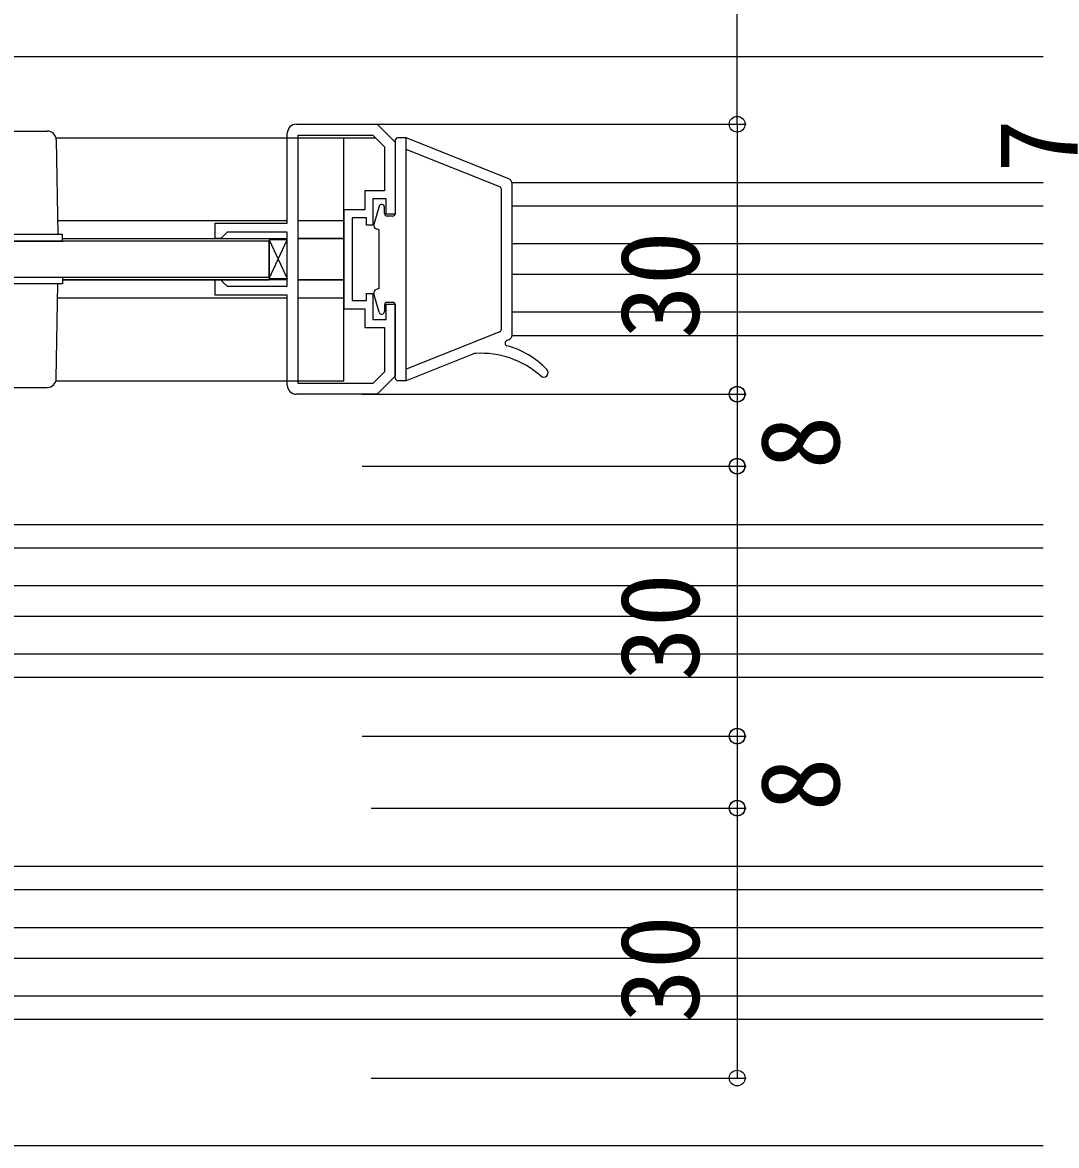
# Model space of a CAD drawing. Units: millimetres, scale not verified. Extents: x -700 to 700, y -1070 to 1067.
# Drawn here: x -102.5 to 12.4, y -408.3 to -283.5 of the extents above; entities that cross this region are included whole.
import ezdxf
from ezdxf.enums import TextEntityAlignment as Align

# ---------------------------------------------------------------- set-up
doc = ezdxf.new("R2010")
doc.units = ezdxf.units.MM
doc.header["$LTSCALE"] = 6
for name, color, linetype in [('0-2_YKK_11', 7, 'Continuous'), ('0-3_YKK_12', 2, 'Continuous'), ('0-4_YKK_13', 4, 'Continuous'), ('0-6_YKK_D', 6, 'Continuous')]:
    doc.layers.add(name, color=color, linetype=linetype)
doc.styles.add('ＭＳ ゴシック', font='')
doc.styles.get('ＭＳ ゴシック').set_extended_font_data('MS Gothic')

msp = doc.modelspace()

# ---------------------------------------------------------------- linework, layer by layer
at = {"layer": '0-2_YKK_11'}
for points in [[(-73.084, -323.8), (-73.084, -313.8), (-81.084, -313.8), (-81.084, -312.1), (-80.484, -312.1), (-80.284, -312.3), (-79.784, -312.8), (-73.084, -312.8), (-73.084, -306.8), (-79.784, -306.8), (-80.284, -307.3), (-80.484, -307.5), (-81.084, -307.5), (-81.084, -305.8), (-73.084, -305.8), (-73.084, -295.8)], [(-72.084, -294.8), (-63.084, -294.8), (-61.084, -296.8), (-61.084, -304.8), (-62.084, -304.8), (-62.084, -303.1), (-63.584, -303.1), (-63.584, -306), (-64.284, -306), (-64.284, -305.2), (-65.884, -305.2), (-65.884, -309.8), (-65.884, -314.4), (-64.284, -314.4), (-64.284, -313.6), (-63.584, -313.6), (-63.584, -316.5), (-62.084, -316.5), (-62.084, -314.8), (-61.084, -314.8), (-61.084, -322.8), (-63.084, -324.8), (-72.084, -324.8)]]:
    msp.add_lwpolyline(points, dxfattribs=at)
msp.add_lwpolyline([(-71.884, -323.6), (-71.884, -296), (-63.581, -296), (-62.284, -297.297), (-62.284, -302.2), (-64.484, -302.2), (-64.484, -304.3), (-66.784, -304.3), (-66.784, -315.3), (-64.484, -315.3), (-64.484, -317.4), (-62.284, -317.4), (-62.284, -322.303), (-63.581, -323.6)], close=True, dxfattribs=at)
for centre, start, end in [((-72.084, -295.8), 90.00001, 179.99999), ((-72.084, -323.8), 180.00001, 269.99999)]:
    msp.add_arc(centre, 1, start, end, dxfattribs=at)
at = {"layer": '0-3_YKK_12'}
for p, q in [((10.916, -287.3), (-255.387, -287.3)), ((-98.799, -296.3), (-63.281, -296.3)), ((-66.784, -323.3), (-66.784, -296.3)), ((10.916, -301.3), (-48.094, -301.3)), ((10.916, -303.9), (-48.084, -303.9)), ((-98.584, -305.5), (-73.084, -305.5)), ((-71.884, -305.5), (-66.784, -305.5)), ((-98.084, -307.5), (-73.084, -307.5)), ((-66.784, -307.5), (-71.884, -307.5)), ((-71.884, -307.5), (-66.784, -307.5)), ((-66.784, -307.5), (-71.884, -307.5)), ((10.916, -308.1), (-48.084, -308.1)), ((10.916, -311.5), (-48.084, -311.5)), ((-75.084, -312.1), (-98.084, -312.1)), ((-98.084, -312.1), (-75.084, -312.1)), ((-73.084, -312.1), (-98.084, -312.1)), ((-66.784, -312.1), (-71.884, -312.1)), ((-98.584, -314.1), (-73.084, -314.1)), ((-71.884, -314.1), (-66.784, -314.1)), ((10.916, -315.7), (-48.084, -315.7)), ((10.916, -318.3), (-48.094, -318.3)), ((-98.799, -323.3), (-66.784, -323.3)), ((10.916, -339.304), (-131.514, -339.304)), ((10.916, -341.9), (-131.514, -341.9)), ((10.916, -346.1), (-131.514, -346.1)), ((10.916, -349.5), (-131.514, -349.5)), ((10.916, -353.7), (-131.514, -353.7)), ((10.916, -356.3), (-131.514, -356.3)), ((10.916, -377.3), (-131.514, -377.3)), ((10.916, -379.9), (-131.514, -379.9)), ((10.916, -384.1), (-131.514, -384.1)), ((10.916, -387.5), (-131.514, -387.5)), ((10.916, -391.7), (-131.514, -391.7)), ((10.916, -394.3), (-131.514, -394.3)), ((-131.514, -408.3), (10.916, -408.3))]:
    msp.add_line(p, q, dxfattribs=at)
msp.add_lwpolyline([(-66.784, -312.1), (-71.884, -312.1), (-66.784, -312.1)], dxfattribs=at)
at = {"layer": '0-4_YKK_13'}
for p, q in [((-110.401, -295.55), (-99.768, -295.55)), ((-98.768, -296.533), (-98.584, -307.05)), ((-61.084, -296.6), (-61.084, -304.7)), ((-59.884, -296.3), (-60.784, -296.3)), ((-59.884, -323.3), (-59.884, -296.3)), ((-48.462, -300.849), (-59.884, -296.3)), ((-49.473, -301.738), (-59.884, -297.592)), ((-49.284, -317.583), (-49.284, -302.017)), ((-48.084, -318.193), (-48.084, -301.407)), ((-62.872, -303.915), (-63.468, -305.939)), ((-62.284, -304.7), (-62.284, -304)), ((-61.384, -305), (-61.984, -305)), ((-62.884, -306.55), (-63.221, -306.427)), ((-62.884, -313.05), (-62.884, -306.55)), ((-75.084, -307.8), (-126.855, -307.8)), ((-75.084, -311.951), (-73.084, -307.649)), ((-75.084, -307.649), (-73.084, -311.951)), ((-126.855, -311.8), (-75.084, -311.8)), ((-98.768, -323.067), (-98.584, -312.55)), ((-62.884, -313.05), (-63.221, -313.173)), ((-62.872, -315.685), (-63.468, -313.661)), ((-62.284, -314.9), (-62.284, -315.6)), ((-61.384, -314.6), (-61.984, -314.6)), ((-61.084, -323), (-61.084, -314.9)), ((-49.473, -317.862), (-59.884, -322.008)), ((-48.462, -318.751), (-48.695, -318.843)), ((-52.456, -320.341), (-59.884, -323.3)), ((-110.401, -324.05), (-99.768, -324.05)), ((-59.884, -323.3), (-60.784, -323.3))]:
    msp.add_line(p, q, dxfattribs=at)
msp.add_lwpolyline([(-126.855, -311.8), (-75.084, -311.8), (-75.084, -307.8), (-126.855, -307.8)], dxfattribs=at)
for points in [[(-112.084, -307.8), (-98.084, -307.8), (-98.084, -307.05), (-112.084, -307.05)], [(-73.084, -307.649), (-75.084, -307.649), (-75.084, -311.951), (-73.084, -311.951)], [(-112.084, -311.8), (-98.084, -311.8), (-98.084, -312.55), (-112.084, -312.55)]]:
    msp.add_lwpolyline(points, close=True, dxfattribs=at)
for centre, radius, start, end in [((-99.768, -296.55), 1, 1, 90), ((-60.784, -296.6), 0.3, 90, 180), ((-49.584, -302.017), 0.3, 0, 68.28236), ((-48.684, -301.407), 0.6, 0, 68.28236), ((-62.584, -304), 0.3, 0, 163.58849), ((-61.984, -304.7), 0.3, 180, 270), ((-61.384, -304.7), 0.3, 270, 0), ((-63.084, -306.052), 0.4, 163.58849, 250), ((-63.084, -313.548), 0.4, 110, 196.41151), ((-62.584, -315.6), 0.3, 196.41151, 0), ((-61.984, -314.9), 0.3, 90, 180), ((-61.384, -314.9), 0.3, 0, 90), ((-49.584, -317.583), 0.3, 291.71764, 0), ((-49.584, -317.583), 0.3, 291.71764, 0), ((-48.684, -318.193), 0.6, 291.71764, 0), ((-48.584, -319.122), 0.3, 111.71764, 254.22737), ((-51.384, -329.034), 10, 44.29421, 74.22737), ((-52.086, -321.27), 1, 93.39528, 111.71764), ((-51.553, -330.254), 10, 48.42064, 93.39528), ((-99.768, -323.05), 1, 270, 359), ((-60.784, -323), 0.3, 180, 270), ((-44.584, -322.4), 0.5, 228.42064, 44.29421)]:
    msp.add_arc(centre, radius, start, end, dxfattribs=at)
at = {"layer": '0-6_YKK_D'}
for p, q in [((-64.763, -294.8), (-22.084, -294.8)), ((-64.763, -294.8), (-22.084, -294.8)), ((-23.084, -294.8), (-23.084, -324.8)), ((-64.763, -324.8), (-22.084, -324.8)), ((-64.763, -324.8), (-22.084, -324.8)), ((-23.084, -324.8), (-23.084, -332.8)), ((-64.763, -332.8), (-22.084, -332.8)), ((-64.763, -332.8), (-22.084, -332.8)), ((-23.084, -332.8), (-23.084, -362.8)), ((-64.763, -362.8), (-22.084, -362.8)), ((-64.763, -362.8), (-22.084, -362.8)), ((-23.084, -362.8), (-23.084, -370.8)), ((-63.763, -370.8), (-22.084, -370.8)), ((-63.763, -370.8), (-22.084, -370.8)), ((-23.084, -370.8), (-23.084, -400.8)), ((-63.763, -400.8), (-22.084, -400.8))]:
    msp.add_line(p, q, dxfattribs=at)
msp.add_lwpolyline([(-23.084, -294.8), (-23.084, -280.3), (-23.084, -246.6)], dxfattribs=at)
for centre, radius in [((-23.084, -294.8), 0.875), ((-23.084, -294.8), 0.875), ((-23.084, -324.8), 0.875), ((-23.084, -324.8), 0.85), ((-23.084, -332.8), 0.875), ((-23.084, -332.8), 0.85), ((-23.084, -362.8), 0.875), ((-23.084, -362.8), 0.85), ((-23.084, -370.8), 0.875), ((-23.084, -370.8), 0.85), ((-23.084, -400.8), 0.875)]:
    msp.add_circle(centre, radius, dxfattribs=at)

# ---------------------------------------------------------------- texts
at = {"layer": '0-6_YKK_D', "style": 'ＭＳ ゴシック'}
for s, p in [('7', (17.416, -300.202)), ('30', (-24.684, -318.664)), ('8', (-9.084, -333.164)), ('30', (-24.684, -356.664)), ('8', (-9.084, -371.164)), ('30', (-24.684, -394.664))]:
    msp.add_text(s, height=8.798, rotation=90, dxfattribs=at).set_placement(p, align=Align.BOTTOM_LEFT)

doc.saveas('drawing.dxf')
